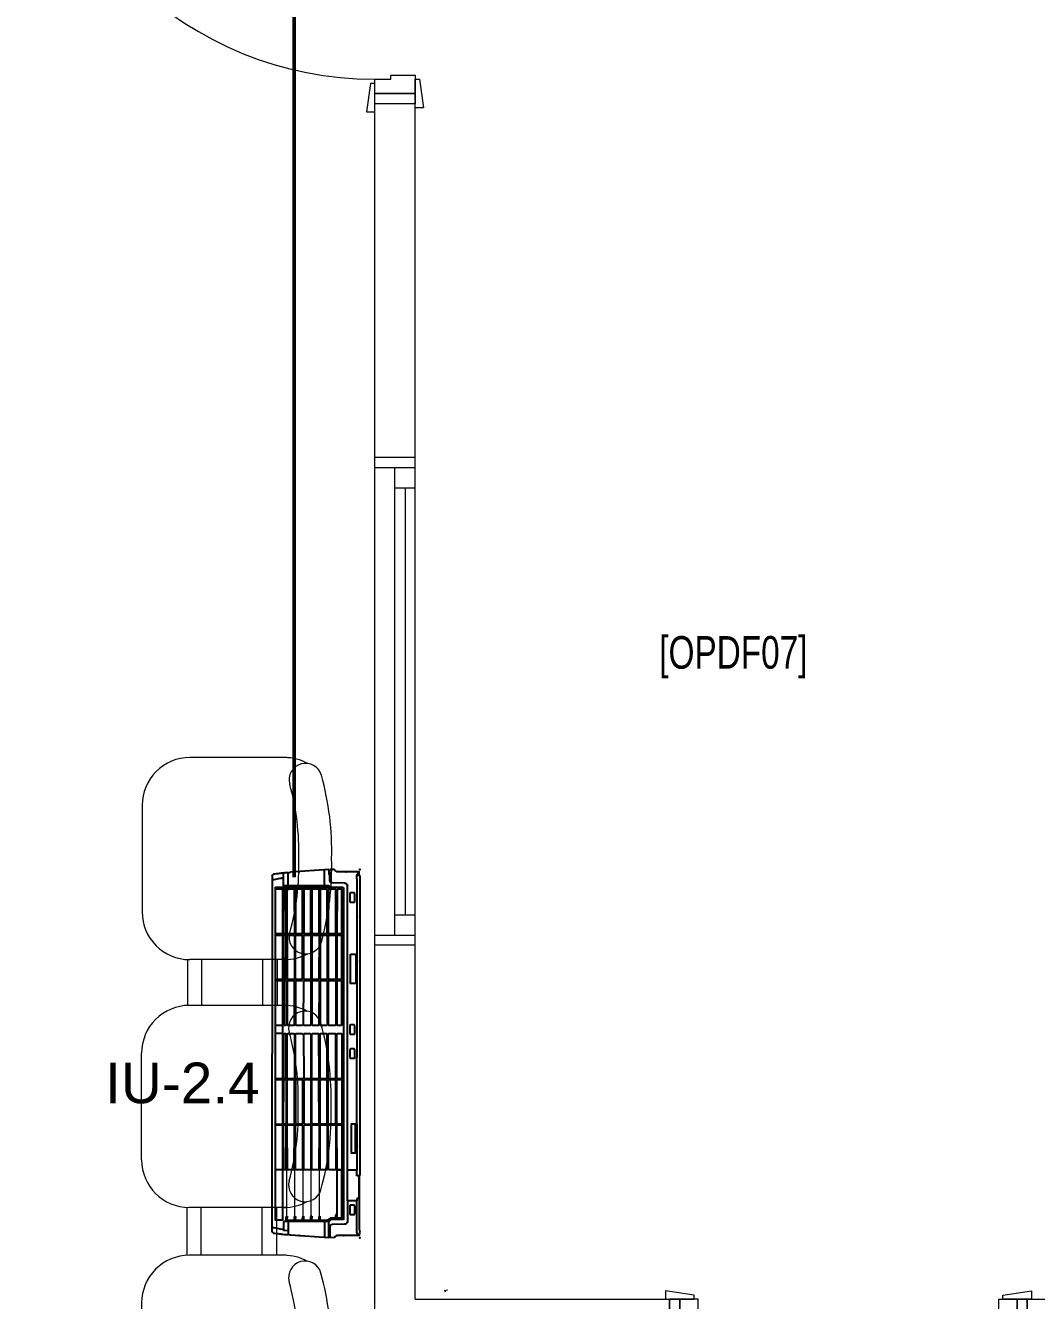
# Model space of a CAD drawing. Header units: millimetres. Extents: x -160614 to 59925, y -157025 to 0.
# Drawn here: x -67401 to -64914, y -113016 to -109880 of the extents above; entities that cross this region are included whole.
import ezdxf

# ---------------------------------------------------------------- set-up
doc = ezdxf.new("R2010")
doc.units = ezdxf.units.MM
doc.header["$LTSCALE"] = 8
for name, color, linetype, lineweight in [('72_EGR_BASE_TEXT', 9, 'Continuous', 5), ('72_EGR_EQP_TAG', 9, 'Continuous', 5), ('Aluminum', 9, 'Continuous', 5), ('LOADING', 9, 'Continuous', 5), ('Walls', 9, 'Continuous', 5), ('Wooden Joinery', 9, 'Continuous', 5)]:
    doc.layers.add(name, color=color, linetype=linetype, lineweight=lineweight)
for name, color, linetype in [('A-EXH', 1, 'Continuous'), ('A-Wall-cmu-patt', 9, 'Continuous'), ('DVM_INDOOR', 9, 'Continuous'), ('DVM_UNIT_BP', 9, 'Continuous'), ('DVM_UNIT_DP', 9, 'Continuous'), ('DVM_UNIT_LP', 9, 'Continuous'), ('REF', 42, 'Continuous')]:
    doc.layers.add(name, color=color, linetype=linetype)
doc.styles.add('ARIAL', font='arial.ttf')
doc.styles.add('X3G_ENTITY_9F38', font='swisscl.ttf', dxfattribs={"height": 0.2})

# ---------------------------------------------------------------- blocks, each defined once
blk = doc.blocks.new('mmmm')
at = {"layer": 'DVM_INDOOR', "color": 0}
for p, q in [((118.976, -9.253), (118.9859, -9.2529)), ((118.9859, -9.2529), (118.9859, -9.2549)), ((118.9859, -9.2549), (118.9879, -9.2548)), ((118.9859, -9.2775), (118.9859, -9.2549)), ((118.9879, -9.2529), (119.0741, -9.259)), ((118.9879, -9.2548), (118.9879, -9.2529)), ((118.9879, -9.2548), (118.9879, -9.2648)), ((118.9979, -9.2891), (118.9979, -9.2551)), ((118.9199, -9.2661), (118.9184, -9.2661)), ((118.9184, -9.2661), (118.9184, -9.938)), ((118.9199, -9.2661), (118.9254, -9.266)), ((118.9258, -9.2739), (118.9256, -9.2679)), ((118.9258, -9.2739), (118.9258, -9.6742)), ((118.9527, -9.283), (118.9809, -9.2825)), ((118.9859, -9.2648), (118.9879, -9.2648)), ((119.0795, -9.289), (119.0797, -9.2602)), ((119.09, -9.2892), (119.0901, -9.2615)), ((119.1145, -9.2751), (119.1107, -9.2751)), ((119.115, -10.0634), (119.1149, -9.2675)), ((118.9464, -9.9264), (118.9464, -9.2895)), ((118.9554, -9.2944), (118.9554, -10.0365)), ((118.9564, -9.2934), (118.9844, -9.2931)), ((118.9589, -9.3963), (118.9589, -9.2975)), ((118.9596, -9.2968), (118.9695, -9.2969)), ((118.9698, -9.2975), (118.9701, -9.3962)), ((118.9724, -9.3963), (118.9724, -9.2975)), ((118.9731, -9.2968), (118.9889, -9.2969)), ((118.9879, -9.2891), (119.09, -9.2892)), ((118.9892, -9.2891), (118.9895, -9.3961)), ((118.9893, -9.2923), (118.9925, -9.2923)), ((118.9919, -9.3963), (118.9919, -9.2975)), ((119.0073, -9.2923), (118.9924, -9.2923)), ((118.9926, -9.2968), (119.0073, -9.2969)), ((119.0077, -9.2975), (119.008, -9.3961)), ((119.008, -9.293), (119.0079, -9.2969)), ((119.0083, -9.301), (119.0098, -9.301)), ((119.0102, -9.293), (119.0102, -9.2961)), ((119.0102, -9.3963), (119.0102, -9.2975)), ((119.0255, -9.2923), (119.0107, -9.2923)), ((119.0109, -9.2968), (119.0256, -9.2969)), ((119.026, -9.2975), (119.0263, -9.3962)), ((119.0262, -9.293), (119.0262, -9.2969)), ((119.0265, -9.301), (119.0284, -9.301)), ((119.0287, -9.3963), (119.0287, -9.2975)), ((119.0288, -9.293), (119.0288, -9.2961)), ((119.0293, -9.2969), (119.0439, -9.2969)), ((119.044, -9.2923), (119.0294, -9.2923)), ((119.0445, -9.2975), (119.0446, -9.3962)), ((119.0446, -9.293), (119.0446, -9.2969)), ((119.045, -9.301), (119.0465, -9.301)), ((119.0469, -9.293), (119.0469, -9.2961)), ((119.047, -9.3963), (119.0471, -9.2971)), ((119.0624, -9.2923), (119.0474, -9.2923)), ((119.0476, -9.2968), (119.0621, -9.2968)), ((119.0628, -9.2975), (119.063, -9.3963)), ((119.0631, -9.293), (119.0631, -9.2969)), ((119.0634, -9.301), (119.065, -9.301)), ((119.0653, -9.293), (119.0653, -9.2961)), ((119.0657, -9.2975), (119.0654, -9.3962)), ((119.066, -9.2968), (119.0808, -9.2969)), ((119.0807, -9.2923), (119.0661, -9.2923)), ((119.0813, -9.3962), (119.0814, -9.2973)), ((119.0814, -9.293), (119.0814, -9.2969)), ((119.0817, -9.301), (119.0833, -9.301)), ((119.0836, -9.2975), (119.0834, -9.2993)), ((119.0838, -9.293), (119.0895, -9.293)), ((119.0838, -9.2961), (119.0838, -9.293)), ((119.0838, -9.2971), (119.0838, -9.2961)), ((119.0895, -9.2961), (119.0838, -9.2961)), ((119.0838, -9.3963), (119.0839, -9.297)), ((119.0843, -9.2968), (119.0886, -9.2968)), ((119.0894, -9.2975), (119.0894, -9.2892)), ((119.0894, -9.2975), (119.0895, -9.3962)), ((119.0925, -9.2969), (119.1069, -9.2969)), ((118.9589, -9.4983), (118.9589, -9.4003)), ((118.9596, -9.3969), (118.9694, -9.3969)), ((118.9694, -9.3998), (118.9596, -9.3998)), ((118.9701, -9.4005), (118.9701, -9.4982)), ((118.9724, -9.4005), (118.9724, -9.4982)), ((118.9731, -9.3969), (118.9888, -9.3968)), ((118.9888, -9.3997), (118.9731, -9.3998)), ((118.9895, -9.4003), (118.9895, -9.4982)), ((118.9919, -9.4005), (118.9919, -9.4982)), ((118.9926, -9.3969), (119.0073, -9.3968)), ((119.0073, -9.3997), (118.9926, -9.3998)), ((119.008, -9.4003), (119.008, -9.4982)), ((119.0102, -9.4005), (119.0103, -9.4982)), ((119.0109, -9.3969), (119.0256, -9.3968)), ((119.0256, -9.3997), (119.0109, -9.3998)), ((119.0263, -9.4003), (119.0263, -9.4982)), ((119.0287, -9.4005), (119.0287, -9.4982)), ((119.0294, -9.3969), (119.0439, -9.3968)), ((119.0439, -9.3997), (119.0294, -9.3998)), ((119.0446, -9.4983), (119.0446, -9.4003)), ((119.047, -9.4982), (119.047, -9.4005)), ((119.0477, -9.3969), (119.0623, -9.3969)), ((119.0623, -9.3998), (119.0477, -9.3998)), ((119.063, -9.4984), (119.063, -9.4004)), ((119.0654, -9.4005), (119.0654, -9.4982)), ((119.0661, -9.3969), (119.0807, -9.3968)), ((119.0807, -9.3997), (119.0661, -9.3998)), ((119.0814, -9.4003), (119.0813, -9.4983)), ((119.0837, -9.4982), (119.0838, -9.4005)), ((119.0845, -9.3969), (119.0888, -9.3969)), ((119.0888, -9.3998), (119.0845, -9.3998)), ((119.0895, -9.4004), (119.0894, -9.4983)), ((119.093, -9.3969), (119.1074, -9.3968)), ((119.1074, -9.3997), (119.093, -9.3998)), ((118.9589, -9.6014), (118.9589, -9.5025)), ((118.9596, -9.4989), (118.9694, -9.4989)), ((118.9694, -9.5018), (118.9596, -9.5018)), ((118.9701, -9.5025), (118.9701, -9.6015)), ((118.9724, -9.5025), (118.9724, -9.6014)), ((118.9731, -9.4989), (118.9888, -9.4988)), ((118.9888, -9.5017), (118.9731, -9.5018)), ((118.9895, -9.5023), (118.9896, -9.6014)), ((118.9919, -9.5025), (118.9919, -9.6014)), ((118.9926, -9.4989), (119.0073, -9.4988)), ((119.0073, -9.5017), (118.9926, -9.5018)), ((119.008, -9.5023), (119.008, -9.6014)), ((119.0102, -9.5025), (119.0103, -9.6014)), ((119.0109, -9.4989), (119.0256, -9.4988)), ((119.0256, -9.5017), (119.0109, -9.5018)), ((119.0263, -9.5023), (119.0262, -9.6014)), ((119.0287, -9.5025), (119.0288, -9.6014)), ((119.0294, -9.4989), (119.0439, -9.4988)), ((119.0439, -9.5017), (119.0294, -9.5018)), ((119.0447, -9.6014), (119.0446, -9.5023)), ((119.0477, -9.4989), (119.0623, -9.4989)), ((119.0622, -9.5017), (119.0478, -9.5018)), ((119.0629, -9.5023), (119.0629, -9.6013)), ((119.0654, -9.6014), (119.0654, -9.5025)), ((119.0661, -9.4989), (119.0806, -9.4989)), ((119.0806, -9.5017), (119.0661, -9.5018)), ((119.0813, -9.5023), (119.0813, -9.6015)), ((119.0837, -9.5024), (119.0838, -9.6015)), ((119.0844, -9.4988), (119.0887, -9.4988)), ((119.0887, -9.5017), (119.0844, -9.5017)), ((119.0894, -9.5023), (119.0894, -9.6013)), ((119.093, -9.4989), (119.1074, -9.4988)), ((119.1077, -9.5019), (119.093, -9.5018)), ((118.9589, -9.6214), (118.9589, -9.7204)), ((118.9596, -9.602), (118.9694, -9.602)), ((118.9596, -9.6208), (118.9694, -9.6208)), ((118.9701, -9.7204), (118.9701, -9.6214)), ((118.9701, -9.7204), (118.9701, -9.6214)), ((118.9724, -9.7204), (118.9724, -9.6215)), ((118.9731, -9.6021), (118.9888, -9.602)), ((118.9731, -9.6208), (118.9888, -9.6208)), ((118.9895, -9.7206), (118.9896, -9.6215)), ((118.9919, -9.7204), (118.9919, -9.6215)), ((118.9926, -9.6021), (119.0073, -9.602)), ((118.9926, -9.6208), (119.0073, -9.6209)), ((119.008, -9.7205), (119.008, -9.6214)), ((119.0102, -9.7204), (119.0103, -9.6215)), ((119.011, -9.602), (119.0255, -9.602)), ((119.011, -9.6208), (119.0255, -9.6209)), ((119.0263, -9.7205), (119.0262, -9.6215)), ((119.0288, -9.6214), (119.0287, -9.7204)), ((119.0295, -9.6021), (119.044, -9.602)), ((119.0295, -9.6208), (119.044, -9.6208)), ((119.0447, -9.6214), (119.0446, -9.7205)), ((119.0478, -9.6021), (119.0623, -9.6021)), ((119.0478, -9.6207), (119.0623, -9.6208)), ((119.0629, -9.7205), (119.0629, -9.6215)), ((119.0654, -9.6214), (119.0654, -9.7203)), ((119.0661, -9.6021), (119.0807, -9.602)), ((119.0661, -9.6208), (119.0807, -9.6208)), ((119.0813, -9.7205), (119.0813, -9.6214)), ((119.0837, -9.7204), (119.0838, -9.6214)), ((119.0845, -9.6021), (119.0887, -9.6021)), ((119.0845, -9.6208), (119.0887, -9.6208)), ((119.0894, -9.7205), (119.0894, -9.6215)), ((119.0929, -9.6023), (119.1074, -9.6022)), ((119.0929, -9.6206), (119.1074, -9.6206)), ((118.9258, -9.8224), (118.9258, -9.6742)), ((118.9589, -9.7246), (118.9589, -9.8225)), ((118.9694, -9.7211), (118.9596, -9.7211)), ((118.9596, -9.7239), (118.9694, -9.7239)), ((118.9701, -9.8224), (118.9701, -9.7246)), ((118.9701, -9.8224), (118.9701, -9.7246)), ((118.9724, -9.8224), (118.9724, -9.7246)), ((118.9888, -9.7211), (118.9731, -9.7211)), ((118.9731, -9.7239), (118.9888, -9.724)), ((118.9895, -9.8226), (118.9895, -9.7247)), ((118.9919, -9.8224), (118.9919, -9.7246)), ((119.0073, -9.7211), (118.9926, -9.7211)), ((118.9926, -9.7239), (119.0073, -9.724)), ((119.008, -9.8225), (119.008, -9.7246)), ((119.0102, -9.8224), (119.0103, -9.7246)), ((119.0256, -9.7211), (119.0109, -9.7211)), ((119.0109, -9.7239), (119.0256, -9.724)), ((119.0263, -9.8225), (119.0263, -9.7246)), ((119.0287, -9.7246), (119.0287, -9.8224)), ((119.0439, -9.7211), (119.0294, -9.7211)), ((119.0294, -9.7239), (119.0439, -9.724)), ((119.0446, -9.7245), (119.0446, -9.8225)), ((119.047, -9.7246), (119.047, -9.8224)), ((119.0477, -9.7239), (119.0623, -9.7239)), ((119.0622, -9.7211), (119.0478, -9.7211)), ((119.063, -9.7245), (119.063, -9.8224)), ((119.0654, -9.8224), (119.0654, -9.7246)), ((119.0806, -9.7211), (119.0661, -9.721)), ((119.0661, -9.7239), (119.0806, -9.724)), ((119.0814, -9.8225), (119.0813, -9.7245)), ((119.0837, -9.7246), (119.0838, -9.8224)), ((119.0887, -9.7211), (119.0844, -9.7211)), ((119.0844, -9.724), (119.0887, -9.724)), ((119.0895, -9.8224), (119.0894, -9.7246)), ((119.1077, -9.721), (119.093, -9.7211)), ((119.093, -9.7239), (119.1074, -9.724)), ((118.9184, -9.7858), (118.9184, -9.9307)), ((118.9258, -9.8224), (118.9258, -9.9264)), ((118.9589, -9.8266), (118.9589, -9.9253)), ((118.9694, -9.8231), (118.9596, -9.8231)), ((118.9596, -9.8259), (118.9694, -9.8259)), ((118.9698, -9.9253), (118.9701, -9.8266)), ((118.9698, -9.9253), (118.9701, -9.8266)), ((118.9724, -9.8266), (118.9724, -9.9253)), ((118.9888, -9.8231), (118.9731, -9.8231)), ((118.9731, -9.8259), (118.9888, -9.826)), ((118.9893, -9.9251), (118.9895, -9.8267)), ((118.9919, -9.8266), (118.992, -9.9251)), ((119.0073, -9.8231), (118.9926, -9.8231)), ((118.9926, -9.8259), (119.0073, -9.826)), ((119.0078, -9.9252), (119.008, -9.8267)), ((119.0102, -9.8266), (119.0104, -9.9251)), ((119.0256, -9.8231), (119.0109, -9.8231)), ((119.0109, -9.8259), (119.0256, -9.826)), ((119.026, -9.9251), (119.0263, -9.8266)), ((119.0287, -9.8266), (119.0288, -9.9251)), ((119.0439, -9.8232), (119.0294, -9.8231)), ((119.0294, -9.8259), (119.0439, -9.826)), ((119.0445, -9.9251), (119.0446, -9.8266)), ((119.047, -9.8266), (119.0472, -9.9251)), ((119.0623, -9.823), (119.0477, -9.8231)), ((119.0477, -9.8259), (119.0623, -9.8259)), ((119.0628, -9.9252), (119.063, -9.8266)), ((119.0657, -9.9253), (119.0654, -9.8266)), ((119.0807, -9.8232), (119.0661, -9.8231)), ((119.0661, -9.8259), (119.0807, -9.8261)), ((119.0812, -9.9251), (119.0813, -9.8266)), ((119.0839, -9.9251), (119.0838, -9.8265)), ((119.0888, -9.8231), (119.0845, -9.8231)), ((119.0845, -9.8259), (119.0888, -9.826)), ((119.0894, -9.9252), (119.0895, -9.8266)), ((119.1074, -9.8232), (119.093, -9.8231)), ((119.093, -9.8259), (119.1074, -9.826)), ((118.9184, -9.938), (118.9209, -9.9396)), ((118.9199, -9.9389), (118.9199, -10.0614)), ((118.9209, -9.9394), (118.9256, -9.9393)), ((118.9209, -9.9394), (118.9209, -9.9899)), ((118.9256, -9.9393), (118.9256, -9.9264)), ((118.9256, -9.9264), (118.9464, -9.9264)), ((118.9464, -9.9955), (118.9464, -9.9264)), ((118.9589, -10.0333), (118.9589, -9.9253)), ((118.9589, -9.9267), (118.9702, -9.9267)), ((118.9596, -9.926), (118.9695, -9.9259)), ((118.9702, -9.9267), (118.9702, -10.0334)), ((118.9731, -9.9262), (118.9886, -9.9258)), ((118.9927, -9.9258), (119.0075, -9.9258)), ((119.0111, -9.9258), (119.0253, -9.9258)), ((119.0296, -9.9258), (119.0437, -9.9258)), ((119.0478, -9.9258), (119.0621, -9.9258)), ((119.0664, -9.9258), (119.0805, -9.926)), ((119.0846, -9.9258), (119.0887, -9.9258)), ((119.0925, -9.9259), (119.1069, -9.9259)), ((118.9209, -9.9899), (118.9256, -9.99)), ((118.9256, -9.99), (118.9256, -9.9954)), ((118.9256, -9.9954), (118.9464, -9.9955)), ((118.9258, -10.0638), (118.9258, -9.9954)), ((118.9464, -9.9955), (118.9464, -10.0413)), ((118.9702, -10.0341), (118.9701, -10.0295)), ((118.9705, -10.0254), (118.9722, -10.0254)), ((119.0083, -10.0297), (119.0098, -10.0297)), ((119.0265, -10.0297), (119.0284, -10.0297)), ((119.045, -10.0297), (119.0465, -10.0297)), ((119.0634, -10.0297), (119.065, -10.0297)), ((119.0817, -10.0297), (119.0833, -10.0297)), ((118.9527, -10.0478), (118.9809, -10.0483)), ((118.9564, -10.0375), (118.9844, -10.0377)), ((118.9596, -10.034), (118.9695, -10.0341)), ((118.9695, -10.0341), (118.9731, -10.0341)), ((118.9724, -10.0341), (118.9724, -10.0303)), ((118.9731, -10.0341), (118.9844, -10.0342)), ((118.9859, -10.0533), (118.9859, -10.0765)), ((118.9879, -10.0418), (119.09, -10.0416)), ((118.9879, -10.0533), (118.9879, -10.0418)), ((118.9879, -10.076), (118.9879, -10.0533)), ((118.9893, -10.0384), (118.9925, -10.0384)), ((119.0073, -10.0384), (118.9924, -10.0384)), ((118.9979, -10.0418), (118.9979, -10.0758)), ((119.0073, -10.0385), (119.0109, -10.0385)), ((119.008, -10.0377), (119.0079, -10.0339)), ((119.0102, -10.0377), (119.0102, -10.0347)), ((119.0255, -10.0384), (119.0107, -10.0384)), ((119.0262, -10.0377), (119.0262, -10.0339)), ((119.0288, -10.0377), (119.0288, -10.0347)), ((119.044, -10.0384), (119.0294, -10.0384)), ((119.0446, -10.0377), (119.0446, -10.0339)), ((119.0469, -10.0377), (119.0469, -10.0347)), ((119.0624, -10.0384), (119.0474, -10.0384)), ((119.0631, -10.0377), (119.0631, -10.0339)), ((119.0653, -10.0377), (119.0653, -10.0347)), ((119.0807, -10.0384), (119.0661, -10.0384)), ((119.0795, -10.0418), (119.0795, -10.0667)), ((119.0814, -10.0377), (119.0814, -10.0339)), ((119.0836, -10.0377), (119.0836, -10.0347)), ((119.09, -10.0416), (119.09, -10.0596)), ((119.09, -10.0596), (119.0972, -10.0587)), ((119.1107, -10.0558), (119.1145, -10.0557)), ((118.9184, -10.0667), (118.9184, -10.0642)), ((118.9209, -10.0704), (118.9192, -10.0688)), ((118.9212, -10.0704), (118.9212, -10.0729)), ((118.976, -10.0778), (118.9859, -10.0779)), ((118.9859, -10.076), (118.9879, -10.076)), ((118.9859, -10.0779), (118.9859, -10.076)), ((118.9879, -10.0779), (119.0741, -10.0719)), ((118.9879, -10.076), (118.9879, -10.0779)), ((119.0795, -10.0626), (119.0896, -10.062)), ((119.0795, -10.0667), (119.0797, -10.0707)), ((119.0896, -10.062), (119.09, -10.0596))]:
    blk.add_line(p, q, dxfattribs=at)
at = {"layer": 'DVM_INDOOR', "color": 0, "lineweight": 0}
for p, q in [((119.0091, -10.0297), (119.0091, -9.9253)), ((119.0275, -10.0297), (119.0275, -9.9253)), ((119.0458, -10.0297), (119.0458, -9.9253)), ((119.0642, -10.0297), (119.0642, -9.9253)), ((119.0825, -10.0297), (119.0825, -9.9253))]:
    blk.add_line(p, q, dxfattribs=at)
at = {"layer": 'DVM_INDOOR', "color": 0}
for points in [[(118.9199, -9.2661), (118.9199, -9.2579), (118.9672, -9.2579, 0.126177), (118.972, -9.2567, 0.12288), (118.9756, -9.2534, -0.148162), (118.976, -9.253, 0.963175)], [(118.9301, -9.3246), (118.9301, -9.3064, -0.402614), (118.9312, -9.3052), (118.9397, -9.3052, -0.444927), (118.9409, -9.3064), (118.9409, -9.3246, -0.414234), (118.9397, -9.3257), (118.9312, -9.3257, -0.442551), (118.9301, -9.3246)], [(119.0922, -9.2933), (119.0922, -10.0375, 0.416565), (119.0933, -10.0386), (119.107, -10.0386, 0.414175), (119.1081, -10.0375), (119.1081, -9.2933, 0.414221), (119.107, -9.2923), (119.0933, -9.2923, 0.410074), (119.0922, -9.2933, 0.410074)], [(118.9301, -9.6205), (118.9301, -9.6023, -0.402614), (118.9312, -9.6012), (118.9397, -9.6012, -0.444927), (118.9409, -9.6023), (118.9409, -9.6205, -0.414234), (118.9397, -9.6217), (118.9312, -9.6217, -0.442551), (118.9301, -9.6205)], [(118.9299, -9.6744), (118.9299, -9.6565, -0.414214), (118.9314, -9.6549), (118.9393, -9.6549, -0.414209), (118.9409, -9.6565), (118.9409, -9.6744, -0.414214), (118.9393, -9.6759), (118.9314, -9.6759, -0.414219), (118.9299, -9.6744, 0.000008)], [(118.9303, -10.0245), (118.9303, -10.0063, -0.402614), (118.9314, -10.0052), (118.9399, -10.0052, -0.444927), (118.9411, -10.0063), (118.9411, -10.0245, -0.414234), (118.9399, -10.0257), (118.9314, -10.0257, -0.442551), (118.9303, -10.0245)], [(118.9199, -10.0694), (118.9199, -10.0729), (118.9672, -10.0729, -0.126177), (118.972, -10.0741, -0.12288), (118.9756, -10.0775, 0.141469), (118.976, -10.0778)]]:
    blk.add_lwpolyline(points, format="xyb", dxfattribs=at)
for points in [[(118.9394, -9.4424), (118.9279, -9.4424), (118.9279, -9.5084), (118.9394, -9.5084), (118.9394, -9.4424)], [(118.9294, -9.8234), (118.9384, -9.8234), (118.9384, -9.8875), (118.9288, -9.8875), (118.9288, -9.8234), (118.9294, -9.8234)]]:
    blk.add_lwpolyline(points, dxfattribs=at)
for centre, radius, start, end in [((118.9205, -9.2649), 0.00455, 45.592, 97.4615), ((118.9171, -9.2669), 0.00836, 6.8563, 39.8032), ((118.9129, -9.2679), 0.0127, 359.9693, 8.9907), ((118.9529, -9.2895), 0.0065, 91, 180), ((118.9809, -9.2775), 0.005, 270.9997, 0.0003), ((119.0737, -9.2806), 0.0216, 73.7089, 88.9315), ((119.168, -8.14), 1.1233, 265.4925, 266.2639), ((119.0697, -9.4707), 0.2004, 82.0967, 84.2913), ((119.082, -9.5193), 0.2587, 83.9088, 87.1481), ((119.0894, -9.3405), 0.0688, 71.9785, 83.5049), ((119.1094, -9.2677), 0.00561, 2.2363, 89.2683), ((118.9564, -9.2944), 0.001, 90.4983, 180.0001), ((118.9596, -9.2975), 0.00069, 89.1505, 180.3497), ((118.9691, -9.2976), 0.00071, 0.7783, 60.0916), ((118.9731, -9.2975), 0.00069, 89.1505, 180.3497), ((118.9843, -9.2916), 0.00153, 270.9361, 8.4075), ((118.9879, -9.2911), 0.00202, 90.261, 186.5127), ((118.9885, -9.2975), 0.00071, 0.7783, 60.0916), ((118.9926, -9.2975), 0.00069, 89.1505, 180.3497), ((119.0073, -9.293), 0.00069, 359.1823, 89.6277), ((119.007, -9.2975), 0.00071, 0.7783, 60.0916), ((119.0427, -9.2948), 0.0348, 183.3813, 187.2101), ((119.005, -9.3001), 0.0033, 358.4879, 15.9436), ((119.0335, -9.3), 0.0253, 180.2932, 182.236), ((119.0203, -9.3008), 0.0105, 171.697, 181.0717), ((118.9994, -9.2969), 0.0108, 347.004, 4.1898), ((119.0109, -9.293), 0.000701, 103.0528, 180.0438), ((119.0109, -9.2975), 0.00069, 89.1505, 180.3497), ((119.0255, -9.293), 0.00069, 359.1823, 89.6277), ((119.0253, -9.2975), 0.00071, 0.7783, 60.0916), ((119.0252, -9.2975), 0.00071, 0.7783, 60.0916), ((119.061, -9.2948), 0.0348, 183.3813, 187.2101), ((119.0232, -9.3001), 0.0033, 358.4879, 15.9436), ((119.0518, -9.3), 0.0253, 180.2932, 182.236), ((119.0389, -9.3008), 0.0105, 171.697, 181.0717), ((119.018, -9.2969), 0.0108, 347.004, 4.1898), ((119.0295, -9.293), 0.000701, 103.0528, 180.0438), ((119.0295, -9.2975), 0.00069, 89.1505, 180.3497), ((119.0439, -9.2975), 0.000596, 357.8507, 94.9045), ((119.0439, -9.293), 0.00069, 359.1823, 89.6277), ((119.0794, -9.2948), 0.0348, 183.3813, 187.2101), ((119.0417, -9.3001), 0.0033, 358.4879, 15.9436), ((119.0702, -9.3), 0.0253, 180.2932, 182.236), ((119.057, -9.3008), 0.0105, 171.697, 181.0717), ((119.0361, -9.2969), 0.0108, 347.004, 4.1898), ((119.0476, -9.293), 0.000701, 103.0528, 180.0438), ((119.0476, -9.2975), 0.00069, 89.1505, 180.3497), ((119.0621, -9.2975), 0.000694, 359.4649, 88.8459), ((119.0624, -9.2975), 0.000596, 357.8507, 94.9045), ((119.0624, -9.293), 0.00069, 359.1823, 89.6277), ((119.0978, -9.2948), 0.0348, 183.3813, 187.2101), ((119.0601, -9.3001), 0.0033, 358.4879, 15.9436), ((119.0887, -9.3), 0.0253, 180.2932, 182.236), ((119.0754, -9.3008), 0.0105, 171.697, 181.0717), ((119.0546, -9.2969), 0.0108, 347.004, 4.1898), ((119.066, -9.293), 0.000701, 103.0528, 180.0438), ((119.066, -9.2975), 0.00069, 89.1505, 180.3497), ((119.0663, -9.2975), 0.000621, 79.5705, 188.1736), ((119.0807, -9.293), 0.00069, 359.1823, 89.6277), ((119.0808, -9.2975), 0.000596, 357.8507, 94.9045), ((119.1161, -9.2948), 0.0348, 183.3813, 187.2101), ((119.0784, -9.3001), 0.0033, 358.4879, 15.9436), ((119.107, -9.3), 0.0253, 180.2932, 182.236), ((119.0937, -9.3008), 0.0105, 171.697, 181.0717), ((119.0843, -9.2975), 0.00069, 89.1505, 180.3497), ((119.0887, -9.2975), 0.000669, 356.355, 100.698), ((119.0926, -9.2973), 0.000346, 93.4268, 172.5174), ((119.107, -9.2978), 0.000875, 349.6348, 100.4326), ((118.9596, -9.3962), 0.0007, 185.5752, 270.0175), ((118.9596, -9.4005), 0.0007, 89.9616, 179.9565), ((118.9694, -9.3962), 0.000701, 270.4471, 350.0993), ((118.9694, -9.4005), 0.0007, 5.6771, 86.5518), ((118.9731, -9.3962), 0.0007, 185.5752, 270.0175), ((118.9731, -9.4005), 0.0007, 89.9616, 179.9565), ((118.9888, -9.3961), 0.000701, 270.4471, 350.0993), ((118.9888, -9.4004), 0.0007, 5.6771, 86.5518), ((118.9926, -9.3962), 0.0007, 185.5752, 270.0175), ((118.9926, -9.4005), 0.0007, 89.9616, 179.9565), ((119.0073, -9.3961), 0.000701, 270.4471, 350.0993), ((119.0073, -9.4004), 0.0007, 5.6771, 86.5518), ((119.0109, -9.3962), 0.0007, 185.5752, 270.0175), ((119.0109, -9.4005), 0.0007, 89.9616, 179.9565), ((119.0256, -9.3961), 0.000701, 270.4471, 350.0993), ((119.0256, -9.4004), 0.0007, 5.6771, 86.5518), ((119.0294, -9.3962), 0.0007, 185.5752, 270.0175), ((119.0294, -9.4005), 0.0007, 89.9616, 179.9565), ((119.0439, -9.3961), 0.000701, 270.4471, 350.0993), ((119.0439, -9.4004), 0.0007, 5.6771, 86.5518), ((119.0477, -9.3962), 0.0007, 185.5752, 270.0175), ((119.0477, -9.4005), 0.0007, 89.9616, 179.9565), ((119.0623, -9.3962), 0.000702, 270.4596, 355.78), ((119.0623, -9.4005), 0.0007, 5.6771, 86.5518), ((119.0661, -9.3962), 0.0007, 185.5752, 270.0175), ((119.0661, -9.4005), 0.0007, 89.9616, 179.9565), ((119.0807, -9.3961), 0.000701, 270.4471, 350.0993), ((119.0807, -9.4004), 0.0007, 5.6771, 86.5518), ((119.0845, -9.3962), 0.0007, 185.5752, 270.0175), ((119.0845, -9.4005), 0.0007, 89.9616, 179.9565), ((119.0888, -9.3962), 0.000701, 270.4471, 350.0993), ((119.0888, -9.4005), 0.0007, 5.6771, 86.5518), ((119.093, -9.3961), 0.000782, 194.2991, 276.1126), ((119.0929, -9.4005), 0.0007, 78.96, 187.6274), ((119.1074, -9.3961), 0.000701, 270.4471, 350.0993), ((119.1074, -9.4004), 0.0007, 5.6771, 86.5518), ((118.9596, -9.4982), 0.0007, 185.5752, 270.0175), ((118.9596, -9.5025), 0.0007, 89.9616, 179.9565), ((118.9694, -9.4982), 0.000701, 270.4471, 350.0993), ((118.9694, -9.5025), 0.0007, 5.6771, 86.5518), ((118.9731, -9.4982), 0.0007, 185.5752, 270.0175), ((118.9731, -9.5025), 0.0007, 89.9616, 179.9565), ((118.9888, -9.4981), 0.000701, 270.4471, 350.0993), ((118.9888, -9.5024), 0.0007, 5.6771, 86.5518), ((118.9925, -9.4983), 0.000619, 174.0491, 272.9554), ((118.9926, -9.5025), 0.0007, 89.9616, 179.9565), ((119.0073, -9.4981), 0.000701, 270.4471, 350.0993), ((119.0073, -9.5024), 0.0007, 5.6771, 86.5518), ((119.0109, -9.5025), 0.0007, 89.9616, 179.9565), ((119.0109, -9.4983), 0.000619, 174.0491, 272.9554), ((119.0256, -9.4981), 0.000701, 270.4471, 350.0993), ((119.0256, -9.5024), 0.0007, 5.6771, 86.5518), ((119.0293, -9.4983), 0.000619, 174.0491, 272.9554), ((119.0294, -9.5025), 0.0007, 89.9616, 179.9565), ((119.0439, -9.4981), 0.000701, 270.4471, 350.0993), ((119.0439, -9.5024), 0.0007, 5.6771, 86.5518), ((119.0476, -9.4983), 0.000619, 174.0491, 272.9554), ((119.0478, -9.5025), 0.0007, 89.9616, 179.9565), ((119.0622, -9.5024), 0.0007, 5.6771, 86.5518), ((119.0623, -9.4982), 0.000701, 270.4471, 350.0993), ((119.0661, -9.4983), 0.000619, 174.0491, 272.9554), ((119.0661, -9.5025), 0.0007, 89.9616, 179.9565), ((119.0806, -9.4982), 0.000701, 270.4471, 350.0993), ((119.0806, -9.5024), 0.0007, 5.6771, 86.5518), ((119.0844, -9.4981), 0.0007, 185.5752, 270.0175), ((119.0844, -9.5024), 0.0007, 89.9616, 179.9565), ((119.0887, -9.4981), 0.000701, 270.4471, 350.0993), ((119.0887, -9.5024), 0.0007, 5.6771, 86.5518), ((119.093, -9.4981), 0.000782, 194.2991, 276.1126), ((119.0929, -9.5025), 0.0007, 78.96, 187.6274), ((118.9596, -9.6013), 0.0007, 185.5752, 270.0175), ((118.9694, -9.6013), 0.000701, 270.4471, 350.0993), ((118.9731, -9.6014), 0.0007, 185.5752, 270.0175), ((118.9888, -9.6013), 0.000701, 270.4471, 350.0993), ((118.9926, -9.6014), 0.0007, 185.5752, 270.0175), ((119.0073, -9.6013), 0.000701, 270.4471, 350.0993), ((119.011, -9.6013), 0.0007, 185.5752, 270.0175), ((119.0255, -9.6013), 0.000701, 270.4471, 350.0993), ((119.0295, -9.6014), 0.0007, 185.5752, 270.0175), ((119.044, -9.6013), 0.000701, 270.4471, 350.0993), ((119.0478, -9.6014), 0.0007, 185.5752, 270.0175), ((119.0623, -9.6014), 0.000701, 270.4471, 350.0993), ((119.0661, -9.6014), 0.0007, 185.5752, 270.0175), ((119.0807, -9.6014), 0.000657, 269.0568, 351.3167), ((119.0845, -9.6014), 0.0007, 185.5752, 270.0175), ((119.0885, -9.6012), 0.000912, 284.0068, 353.5205), ((119.0929, -9.6016), 0.0007, 185.5752, 270.0175), ((118.9596, -9.6215), 0.0007, 89.9825, 174.4248), ((118.9694, -9.6215), 0.000701, 9.9007, 89.5529), ((118.9694, -9.6215), 0.000701, 9.9007, 89.5529), ((118.9731, -9.6215), 0.0007, 89.9825, 174.4248), ((118.9888, -9.6215), 0.000701, 9.9007, 89.5529), ((118.9926, -9.6215), 0.0007, 89.9825, 174.4248), ((119.0073, -9.6216), 0.000701, 9.9007, 89.5529), ((119.011, -9.6215), 0.0007, 89.9825, 174.4248), ((119.0255, -9.6216), 0.000701, 9.9007, 89.5529), ((119.0295, -9.6215), 0.0007, 89.9825, 174.4248), ((119.044, -9.6215), 0.000701, 9.9007, 89.5529), ((119.0478, -9.6214), 0.0007, 89.9825, 174.4248), ((119.0623, -9.6215), 0.000701, 9.9007, 89.5529), ((119.0661, -9.6215), 0.0007, 89.9825, 174.4248), ((119.0807, -9.6215), 0.000657, 8.6833, 90.9432), ((119.0845, -9.6215), 0.0007, 89.9825, 174.4248), ((119.0885, -9.6216), 0.000912, 6.4795, 75.9932), ((119.0929, -9.6213), 0.0007, 89.9825, 174.4248), ((118.9596, -9.7204), 0.0007, 180.0435, 270.0384), ((118.9596, -9.7246), 0.0007, 89.9825, 174.4248), ((118.9694, -9.7246), 0.000701, 9.9007, 89.5529), ((118.9694, -9.7246), 0.000701, 9.9007, 89.5529), ((118.9694, -9.7204), 0.0007, 273.4482, 354.3229), ((118.9694, -9.7204), 0.0007, 273.4482, 354.3229), ((118.9731, -9.7204), 0.0007, 180.0435, 270.0384), ((118.9731, -9.7246), 0.0007, 89.9825, 174.4248), ((118.9888, -9.7247), 0.000701, 9.9007, 89.5529), ((118.9888, -9.7204), 0.0007, 273.4482, 354.3229), ((118.9926, -9.7204), 0.0007, 180.0435, 270.0384), ((118.9925, -9.7246), 0.000619, 87.0446, 185.9509), ((119.0073, -9.7204), 0.0007, 273.4482, 354.3229), ((119.0073, -9.7247), 0.000701, 9.9007, 89.5529), ((119.0109, -9.7204), 0.0007, 180.0435, 270.0384), ((119.0109, -9.7246), 0.000619, 87.0446, 185.9509), ((119.0256, -9.7247), 0.000701, 9.9007, 89.5529), ((119.0256, -9.7204), 0.0007, 273.4482, 354.3229), ((119.0294, -9.7204), 0.0007, 180.0435, 270.0384), ((119.0293, -9.7246), 0.000619, 87.0446, 185.9509), ((119.0439, -9.7204), 0.0007, 273.4482, 354.3229), ((119.0439, -9.7247), 0.000701, 9.9007, 89.5529), ((119.0476, -9.7246), 0.000619, 87.0446, 185.9509), ((119.0478, -9.7204), 0.0007, 180.0435, 270.0384), ((119.0622, -9.7204), 0.0007, 273.4482, 354.3229), ((119.0623, -9.7246), 0.000701, 9.9007, 89.5529), ((119.0661, -9.7203), 0.0007, 180.0435, 270.0384), ((119.0661, -9.7245), 0.000619, 87.0446, 185.9509), ((119.0806, -9.7247), 0.000701, 9.9007, 89.5529), ((119.0806, -9.7204), 0.0007, 273.4482, 354.3229), ((119.0844, -9.7204), 0.0007, 180.0435, 270.0384), ((119.0844, -9.7247), 0.0007, 89.9825, 174.4248), ((119.0887, -9.7204), 0.0007, 273.4482, 354.3229), ((119.0887, -9.7247), 0.000701, 9.9007, 89.5529), ((119.0929, -9.7204), 0.0007, 172.3726, 281.04), ((119.093, -9.7247), 0.000782, 83.8874, 165.7009), ((118.9596, -9.8224), 0.0007, 180.0435, 270.0384), ((118.9596, -9.8266), 0.0007, 89.9825, 174.4248), ((118.9694, -9.8266), 0.000701, 9.9007, 89.5529), ((118.9694, -9.8266), 0.000701, 9.9007, 89.5529), ((118.9694, -9.8224), 0.0007, 273.4482, 354.3229), ((118.9694, -9.8224), 0.0007, 273.4482, 354.3229), ((118.9731, -9.8224), 0.0007, 180.0435, 270.0384), ((118.9731, -9.8266), 0.0007, 89.9825, 174.4248), ((118.9888, -9.8267), 0.000701, 9.9007, 89.5529), ((118.9888, -9.8224), 0.0007, 273.4482, 354.3229), ((118.9926, -9.8224), 0.0007, 180.0435, 270.0384), ((118.9926, -9.8266), 0.0007, 89.9825, 174.4248), ((119.0073, -9.8224), 0.0007, 273.4482, 354.3229), ((119.0073, -9.8267), 0.000701, 9.9007, 89.5529), ((119.0109, -9.8224), 0.0007, 180.0435, 270.0384), ((119.0109, -9.8266), 0.0007, 89.9825, 174.4248), ((119.0256, -9.8267), 0.000701, 9.9007, 89.5529), ((119.0256, -9.8224), 0.0007, 273.4482, 354.3229), ((119.0294, -9.8224), 0.0007, 180.0435, 270.0384), ((119.0294, -9.8266), 0.0007, 89.9825, 174.4248), ((119.0439, -9.8224), 0.0007, 273.4482, 354.3229), ((119.0439, -9.8267), 0.000701, 9.9007, 89.5529), ((119.0477, -9.8224), 0.0007, 180.0435, 270.0384), ((119.0477, -9.8266), 0.0007, 89.9825, 174.4248), ((119.0623, -9.8223), 0.0007, 273.4482, 354.3229), ((119.0623, -9.8266), 0.000702, 4.22, 89.5404), ((119.0661, -9.8224), 0.0007, 180.0435, 270.0384), ((119.0661, -9.8266), 0.0007, 89.9825, 174.4248), ((119.0807, -9.8225), 0.0007, 273.4482, 354.3229), ((119.0807, -9.8268), 0.000701, 9.9007, 89.5529), ((119.0845, -9.8224), 0.0007, 180.0435, 270.0384), ((119.0845, -9.8266), 0.0007, 89.9825, 174.4248), ((119.0888, -9.8224), 0.0007, 273.4482, 354.3229), ((119.0888, -9.8267), 0.000701, 9.9007, 89.5529), ((119.0929, -9.8224), 0.0007, 172.3726, 281.04), ((119.093, -9.8267), 0.000782, 83.8874, 165.7009), ((118.9596, -9.9253), 0.00069, 179.6503, 270.8495), ((118.9691, -9.9253), 0.00071, 299.9084, 359.2217), ((118.9691, -9.9253), 0.00071, 299.9084, 359.2217), ((118.9731, -9.9253), 0.00069, 179.6503, 270.8495), ((118.9885, -9.9251), 0.000761, 286.7477, 357.8112), ((118.9927, -9.9251), 0.00069, 179.6503, 270.8495), ((119.0111, -9.9251), 0.00069, 179.6503, 270.8495), ((119.0254, -9.9253), 0.000571, 256.15, 14.8163), ((119.0295, -9.9251), 0.000711, 180.3037, 278.183), ((119.0436, -9.9249), 0.000967, 277.4192, 344.4944), ((119.0479, -9.9251), 0.000696, 182.8157, 270.0773), ((119.0621, -9.9251), 0.000696, 274.4962, 0.49), ((119.0663, -9.9252), 0.000649, 189.0107, 277.8942), ((119.0803, -9.9251), 0.000922, 281.1062, 0.035), ((119.0845, -9.9252), 0.000602, 169.5461, 281.1372), ((119.0884, -9.9247), 0.00113, 286.8941, 334.4938), ((119.0926, -9.9256), 0.000346, 187.4826, 266.5732), ((119.107, -9.9251), 0.000875, 259.5674, 10.3652), ((119.0049, -10.0316), 0.0348, 172.7899, 176.6187), ((118.9672, -10.0263), 0.0033, 344.0564, 1.5121), ((118.9957, -10.0264), 0.0253, 177.764, 179.7068), ((118.9826, -10.0256), 0.0105, 178.9283, 188.303), ((118.9617, -10.0291), 0.0108, 353.5513, 10.7755), ((119.0335, -10.0307), 0.0253, 177.764, 179.7068), ((119.0203, -10.0299), 0.0105, 178.9283, 188.303), ((119.0518, -10.0307), 0.0253, 177.764, 179.7068), ((119.0389, -10.0299), 0.0105, 178.9283, 188.303), ((119.0702, -10.0307), 0.0253, 177.764, 179.7068), ((119.057, -10.0299), 0.0105, 178.9283, 188.303), ((119.0887, -10.0307), 0.0253, 177.764, 179.7068), ((119.0754, -10.0299), 0.0105, 178.9283, 188.303), ((119.107, -10.0307), 0.0253, 177.764, 179.7068), ((119.0937, -10.0299), 0.0105, 178.9283, 188.303), ((118.9529, -10.0413), 0.0065, 180, 269), ((118.9564, -10.0365), 0.001, 178.8015, 269.4911), ((118.9596, -10.0333), 0.0007, 180, 269.5), ((118.9695, -10.0334), 0.0007, 266.8813, 0.1004), ((118.9809, -10.0533), 0.005, 359.9997, 89.0003), ((118.9844, -10.0392), 0.005, 7.93, 89.4987), ((118.9844, -10.0392), 0.0015, 359.9988, 89.5024), ((118.9885, -10.0395), 0.00266, 174.2365, 219.2365), ((118.9879, -10.0398), 0.002, 224.9998, 270.0002), ((119.0073, -10.0377), 0.00069, 270.3723, 0.8177), ((119.0427, -10.0359), 0.0348, 172.7899, 176.6187), ((119.005, -10.0307), 0.0033, 344.0564, 1.5121), ((118.9994, -10.0339), 0.0108, 355.8102, 12.996), ((119.0109, -10.0377), 0.000701, 179.9562, 256.9472), ((119.0255, -10.0377), 0.00069, 270.3723, 0.8177), ((119.061, -10.0359), 0.0348, 172.7899, 176.6187), ((119.0232, -10.0307), 0.0033, 344.0564, 1.5121), ((119.018, -10.0339), 0.0108, 355.8102, 12.996), ((119.0295, -10.0377), 0.000701, 179.9562, 256.9472), ((119.0439, -10.0377), 0.00069, 270.3723, 0.8177), ((119.0794, -10.0359), 0.0348, 172.7899, 176.6187), ((119.0417, -10.0307), 0.0033, 344.0564, 1.5121), ((119.0361, -10.0339), 0.0108, 355.8102, 12.996), ((119.0476, -10.0377), 0.000701, 179.9562, 256.9472), ((119.0624, -10.0377), 0.00069, 270.3723, 0.8177), ((119.0978, -10.0359), 0.0348, 172.7899, 176.6187), ((119.0601, -10.0307), 0.0033, 344.0564, 1.5121), ((119.0546, -10.0339), 0.0108, 355.8102, 12.996), ((119.066, -10.0377), 0.000701, 179.9562, 256.9472), ((119.0807, -10.0377), 0.00069, 270.3723, 0.8177), ((119.1161, -10.0359), 0.0348, 172.7899, 176.6187), ((119.0784, -10.0307), 0.0033, 344.0564, 1.5121), ((119.0729, -10.0339), 0.0108, 355.8102, 12.996), ((119.0843, -10.0377), 0.000701, 179.9562, 256.9472), ((119.0891, -9.9883), 0.0708, 276.5762, 287.7735), ((118.9218, -10.0642), 0.0034, 123.9953, 178.6557), ((118.9212, -10.0667), 0.00289, 179.5489, 226.1862), ((118.9214, -10.0677), 0.00304, 269.622, 324.0252), ((118.9182, -10.0648), 0.00739, 320.6762, 346.1058), ((118.9132, -10.0633), 0.0126, 344.2087, 357.7681), ((119.0737, -10.0503), 0.0216, 271.0685, 286.2911), ((119.168, -11.1909), 1.1233, 93.7361, 94.5075), ((119.082, -9.8116), 0.2587, 272.8519, 276.0912), ((119.1094, -10.0632), 0.00561, 270.7317, 357.7637)]:
    blk.add_arc(centre, radius, start, end, dxfattribs=at)
at = {"layer": 'DVM_UNIT_BP'}
for p in [(118.9184, -9.2529), (118.9184, -10.0779)]:
    blk.add_point(p, dxfattribs=at)
at = {"layer": 'DVM_UNIT_DP'}
for p in [(118.9493, -9.2579), (118.9184, -9.458), (118.9199, -9.9729), (119.0549, -10.0732)]:
    blk.add_point(p, dxfattribs=at)
at = {"layer": 'DVM_UNIT_LP'}
for p in [(119.0549, -9.2576), (118.9184, -9.3579), (118.9184, -9.8728), (118.9549, -10.0729)]:
    blk.add_point(p, dxfattribs=at)
blk = doc.blocks.new('HVACFF')
at = {"layer": 'REF', "lineweight": 50}
blk.add_line((-66740.3, -108528.1), (-66740.3, -111975.2), dxfattribs=at)
at = {"layer": 'REF', "lineweight": 50, "ltscale": 1.02}
blk.add_arc((-66366.3, -112991.1), 1.25, 180, 270, dxfattribs=at)
blk.add_arc((-66366.3, -112991.1), 1.25, 180, 270, dxfattribs=at)
at = {"layer": 'A-Wall-cmu-patt', "color": 4, "xscale": -1097.4, "yscale": 1097.4, "zscale": 1097.4}
blk.add_blockref('mmmm', (63922.6, -101802.2), dxfattribs=at)
blk.add_blockref('mmmm', (63922.6, -101802.2), dxfattribs=at)
at = {"layer": 'A-Wall-cmu-patt', "color": 4, "style": 'ARIAL'}
blk.add_text('IU-2.4', height=100, dxfattribs=at).set_placement((-67205.6, -112531))
blk.add_text('IU-2.4', height=100, dxfattribs=at).set_placement((-67205.6, -112531))
blk = doc.blocks.new('A$C72370EFE')
at = {"layer": 'Wooden Joinery'}
for p, q in [((-0.01, -0.03), (-0.01, -0.07)), ((0, -0.03), (-0.01, -0.03)), ((0.04, -0.03), (0.05, -0.03)), ((0.05, -0.03), (0.05, -0.07)), ((-0.01, -0.04), (-0.02, -0.04)), ((-0.01, -0.06), (-0.02, -0.06)), ((0.05, -0.04), (0.06, -0.04)), ((0.05, -0.06), (0.06, -0.06)), ((-0.05, -0.07), (-0.05, -0.16)), ((-0.03, -0.07), (-0.03, -0.16)), ((0, -0.07), (-0.01, -0.07)), ((0.04, -0.07), (0.05, -0.07)), ((0.07, -0.07), (0.07, -0.16)), ((0.09, -0.07), (0.09, -0.16)), ((-0.01, -0.17), (-0.02, -0.17)), ((-0.01, -0.17), (-0.01, -0.19)), ((0.05, -0.17), (0.06, -0.17)), ((0.05, -0.17), (0.05, -0.19)), ((-0.01, -0.19), (-0.02, -0.19)), ((0.05, -0.19), (0.06, -0.19))]:
    blk.add_line(p, q, dxfattribs=at)
for centre, radius, start, end in [((-0.02, -0.07), 0.03, 90, 180), ((-0.02, -0.07), 0.01, 90, 180), ((0.06, -0.07), 0.03, 0, 90), ((0.06, -0.07), 0.01, 0, 90), ((-0.02, -0.16), 0.03, 180, 270), ((-0.02, -0.16), 0.01, 180, 270), ((0.06, -0.16), 0.01, 270, 0), ((0.06, -0.16), 0.03, 270, 0)]:
    blk.add_arc(centre, radius, start, end, dxfattribs=at)
blk = doc.blocks.new('A$C5DAD61B4')
at = {"layer": 'Wooden Joinery'}
for points in [[(80, 959.1), (80, 969.1), (10, 979.1), (10, 959.1)], [(940, 959.1), (940, 969.1), (1010, 979.1), (1010, 959.1)], [(70, 859.1), (70, 849.1), (0, 839.1), (0, 859.1)], [(120, 859.1), (120, 0), (80, 0), (80, 859.1)], [(950, 859.1), (950, 849.1), (1020, 839.1), (1020, 859.1)]]:
    blk.add_lwpolyline(points, close=True, dxfattribs=at)
for points in [[(45, 859.1), (45, 959.1), (20, 959.1), (20, 859.1), (45, 859.1)], [(45, 859.1), (80, 859.1), (80, 899.1), (90, 899.1), (90, 959.1), (45, 959.1), (45, 859.1)], [(975, 859.1), (940, 859.1), (940, 899.1), (930, 899.1), (930, 959.1), (975, 959.1), (975, 859.1)], [(975, 859.1), (975, 959.1), (1000, 959.1), (1000, 859.1), (975, 859.1)]]:
    blk.add_lwpolyline(points, dxfattribs=at)
blk.add_arc((80, 859.1), 860, 272.666, 0, dxfattribs=at)
at = {"layer": 'Wooden Joinery', "xscale": 999.9999999998854, "yscale": 999.9999999998854, "zscale": 999.9999999998854, "rotation": 180}
blk.add_blockref('A$C72370EFE', (120, 0), dxfattribs=at)
blk = doc.blocks.new('A$C5FCA3E6B')
at = {"layer": 'Wooden Joinery'}
for points in [[(80, 858.9), (80, 868.9), (10, 878.9), (10, 858.9)], [(840, 858.9), (840, 868.9), (910, 878.9), (910, 858.9)], [(70, 758.9), (70, 748.9), (0, 738.9), (0, 758.9)], [(120, 758.9), (120, 0), (80, 0), (80, 758.9)], [(850, 758.9), (850, 748.9), (920, 738.9), (920, 758.9)]]:
    blk.add_lwpolyline(points, close=True, dxfattribs=at)
for points in [[(45, 758.9), (45, 858.9), (20, 858.9), (20, 758.9), (45, 758.9)], [(45, 758.9), (80, 758.9), (80, 798.9), (90, 798.9), (90, 858.9), (45, 858.9), (45, 758.9)], [(875, 758.9), (840, 758.9), (840, 798.9), (830, 798.9), (830, 858.9), (875, 858.9), (875, 758.9)], [(875, 758.9), (875, 858.9), (900, 858.9), (900, 758.9), (875, 758.9)]]:
    blk.add_lwpolyline(points, dxfattribs=at)
blk.add_arc((80, 758.9), 760, 273.0171, 0, dxfattribs=at)
at = {"layer": 'Wooden Joinery', "xscale": 999.9999999998854, "yscale": 999.9999999998854, "zscale": 999.9999999998854, "rotation": 180}
blk.add_blockref('A$C72370EFE', (120, 0), dxfattribs=at)
blk = doc.blocks.new('3 s')
at = {"layer": 'LOADING', "ltscale": 20}
for p, q in [((-699751.3, -400642.9), (-699535.1, -400642.9)), ((-699751.3, -400642.9), (-699512.7, -400642.9)), ((-699395.5, -401022.6), (-699395.5, -400760.1)), ((-699751.3, -401139.7), (-699512.7, -401139.7)), ((-699728.3, -401139.7), (-699728.3, -401257.6)), ((-699692.1, -401139.7), (-699692.1, -401257.6)), ((-699542.3, -401139.7), (-699542.3, -401257.6)), ((-699507.5, -401139.6), (-699507.5, -401257.6)), ((-699751.3, -401257.5), (-699512.7, -401257.5)), ((-699395.5, -401374.7), (-699395.5, -401637.2)), ((-699751.3, -401754.4), (-699512.7, -401754.4)), ((-699751.3, -401754.4), (-699535.1, -401754.4)), ((-699729.5, -401754.3), (-699729.5, -401867)), ((-699693.4, -401754.3), (-699693.4, -401867)), ((-699543.5, -401754.3), (-699543.5, -401867)), ((-699508.8, -401754.3), (-699508.8, -401867.1)), ((-699752.5, -401867), (-699536.4, -401867)), ((-699752.5, -401867), (-699514, -401867)), ((-699396.8, -402246.7), (-699396.8, -401984.2)), ((-699752.5, -402363.9), (-699514, -402363.9))]:
    blk.add_line(p, q, dxfattribs=at)
for centre, radius, start, end in [((-699746.1, -400760.1), 117.2, 90, 118.9699), ((-699512.7, -400760.1), 117.2, 0, 90), ((-699797.6, -400697.4), 40.5, 344.361, 164.361), ((-699174.6, -400871.8), 687.4, 164.361, 181.6247), ((-699174.6, -400871.8), 606.4, 164.361, 181.8419), ((-699174.6, -400910.8), 687.4, 178.3753, 195.639), ((-699174.6, -400910.8), 606.4, 178.1581, 195.639), ((-699512.7, -401022.6), 117.2, 270, 0), ((-699797.6, -401085.2), 40.5, 195.639, 15.639), ((-699746.1, -401022.6), 117.2, 241.0301, 270), ((-699797.6, -401312.1), 40.5, 344.361, 164.361), ((-699746.1, -401374.7), 117.2, 90, 118.9699), ((-699512.7, -401374.7), 117.2, 0, 90), ((-699174.6, -401486.5), 687.4, 164.361, 181.6247), ((-699174.6, -401486.5), 606.4, 164.361, 181.8419), ((-699174.6, -401525.5), 687.4, 178.3753, 195.639), ((-699174.6, -401525.5), 606.4, 178.1581, 195.639), ((-699512.7, -401637.2), 117.2, 270, 0), ((-699797.6, -401699.8), 40.5, 195.639, 15.639), ((-699746.1, -401637.2), 117.2, 241.0301, 270), ((-699747.3, -401984.2), 117.2, 90, 118.9699), ((-699514, -401984.2), 117.2, 0, 90), ((-699798.9, -401921.6), 40.5, 344.361, 164.361), ((-699175.9, -402096), 687.4, 164.361, 181.6247), ((-699175.9, -402096), 606.4, 164.361, 181.8419), ((-699175.9, -402135), 687.4, 178.3753, 195.639), ((-699175.9, -402135), 606.4, 178.1581, 195.639), ((-699514, -402246.7), 117.2, 270, 0), ((-699798.9, -402309.3), 40.5, 195.639, 15.639), ((-699747.3, -402246.7), 117.2, 241.0301, 270)]:
    blk.add_arc(centre, radius, start, end, dxfattribs=at)
blk = doc.blocks.new('1stF')
at = {"layer": 'Aluminum', "color": 9}
for p, q in [((-66542.3, -112142.6, 0.1), (-66542.3, -110942.6, 0.1)), ((-66442.3, -112142.6, 0.1), (-66442.3, -110942.6, 0.1)), ((-66542.3, -110967.6, 0.1), (-66442.3, -110967.6, 0.1)), ((-66492.3, -112117.6, 0.1), (-66492.3, -110967.6, 0.1)), ((-66492.3, -111017.6, 0.1), (-66442.3, -111017.6, 0.1)), ((-66467.3, -111017.6, 0.1), (-66467.3, -112067.6, 0.1)), ((-66492.3, -112067.6, 0.1), (-66442.3, -112067.6, 0.1)), ((-66542.3, -112117.6, 0.1), (-66442.3, -112117.6, 0.1))]:
    blk.add_line(p, q, dxfattribs=at)
at = {"layer": 'Walls', "color": 9}
for p, q in [((-66542.3, -110942.6, 0.1), (-66542.3, -110072.6, 0.1)), ((-66442.3, -110072.6, 0.1), (-66542.3, -110072.6, 0.1)), ((-66442.3, -110942.6, 0.1), (-66442.3, -110072.6, 0.1)), ((-66442.3, -110942.6, 0.1), (-66542.3, -110942.6, 0.1)), ((-66542.3, -116092.6, 0.1), (-66542.3, -112142.6, 0.1)), ((-66442.3, -112142.6, 0.1), (-66542.3, -112142.6, 0.1)), ((-66442.3, -113012.6, 0.1), (-66442.3, -112142.6, 0.1)), ((-66442.3, -113012.6, 0.1), (-65816.6, -113012.6, 0.1)), ((-65816.6, -113112.6, 0.1), (-65816.6, -113012.6, 0.1)), ((-64936.6, -113012.6, 0.1), (-64052.3, -113012.6, 0.1)), ((-64936.6, -113112.6, 0.1), (-64936.6, -113012.6, 0.1))]:
    blk.add_line(p, q, dxfattribs=at)
at = {"layer": 'LOADING', "color": 9, "rotation": 180}
blk.add_blockref('3 s', (-766511.2, -514044.8, 0), dxfattribs=at)
at = {"layer": 'Wooden Joinery', "color": 9, "rotation": 269.9999999999999}
blk.add_blockref('A$C5DAD61B4', (-67401.4, -109072.6, 0.1), dxfattribs=at)
at = {"layer": 'Wooden Joinery', "color": 9}
blk.add_blockref('A$C5FCA3E6B', (-65836.6, -113871.6, 0.1), dxfattribs=at)
at = {"layer": '72_EGR_BASE_TEXT', "color": 9, "insert": (-65659.8, -111382.1, 0.1), "char_height": 80, "attachment_point": 2, "style": 'X3G_ENTITY_9F38'}
blk.add_mtext('[OPDF07]', dxfattribs=at)

msp = doc.modelspace()

# ---------------------------------------------------------------- block references
at = {"layer": '72_EGR_EQP_TAG'}
msp.add_blockref('1stF', (0, 0), dxfattribs=at)
at = {"layer": 'A-EXH'}
msp.add_blockref('HVACFF', (0, 0), dxfattribs=at)

doc.saveas('drawing.dxf')
